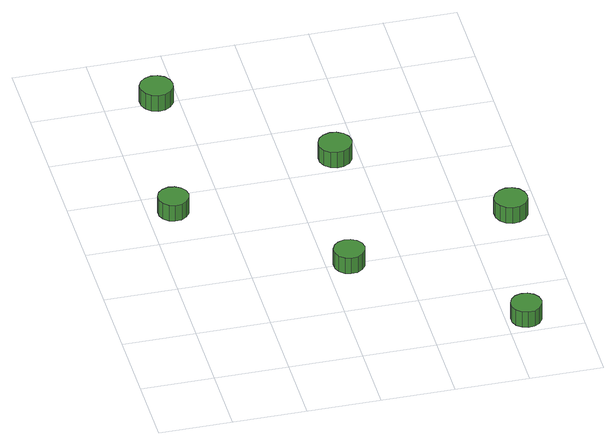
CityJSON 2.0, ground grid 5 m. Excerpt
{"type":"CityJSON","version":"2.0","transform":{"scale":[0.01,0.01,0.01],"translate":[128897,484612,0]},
"CityObjects":{
"tree1":{"type":"SolitaryVegetationObject","attributes":{"function":"something"},"geometry":[{"type":"MultiSurface","lod":"1","boundaries":[[[0,1,2,3,4,5,6,7,8,9,10,11,12,13,14]],[[15,16,17,18,19,20,21,22,23,24,25,26,27,28,29]],[[0,29,28,1]],[[1,28,27,2]],[[2,27,26,3]],[[3,26,25,4]],[[4,25,24,5]],[[5,24,23,6]],[[6,23,22,7]],[[7,22,21,8]],[[8,21,20,9]],[[9,20,19,10]],[[10,19,18,11]],[[11,18,17,12]],[[12,17,16,13]],[[13,16,15,14]],[[14,15,29,0]]]}]},
"tree2":{"type":"SolitaryVegetationObject","attributes":{"function":"something"},"geometry":[{"type":"MultiSurface","lod":"1","boundaries":[[[30,31,32,33,34,35,36,37,38,39,40,41,42,43,44]],[[45,46,47,48,49,50,51,52,53,54,55,56,57,58,59]],[[30,59,58,31]],[[31,58,57,32]],[[32,57,56,33]],[[33,56,55,34]],[[34,55,54,35]],[[35,54,53,36]],[[36,53,52,37]],[[37,52,51,38]],[[38,51,50,39]],[[39,50,49,40]],[[40,49,48,41]],[[41,48,47,42]],[[42,47,46,43]],[[43,46,45,44]],[[44,45,59,30]]]}]},
"tree3":{"type":"SolitaryVegetationObject","attributes":{"function":"something"},"geometry":[{"type":"MultiSurface","lod":"1","boundaries":[[[60,61,62,63,64,65,66,67,68,69,70,71,72,73,74]],[[75,76,77,78,79,80,81,82,83,84,85,86,87,88,89]],[[60,89,88,61]],[[61,88,87,62]],[[62,87,86,63]],[[63,86,85,64]],[[64,85,84,65]],[[65,84,83,66]],[[66,83,82,67]],[[67,82,81,68]],[[68,81,80,69]],[[69,80,79,70]],[[70,79,78,71]],[[71,78,77,72]],[[72,77,76,73]],[[73,76,75,74]],[[74,75,89,60]]]}]},
"tree4":{"type":"SolitaryVegetationObject","attributes":{"function":"something"},"geometry":[{"type":"MultiSurface","lod":"1","boundaries":[[[90,91,92,93,94,95,96,97,98,99,100,101,102,103,104]],[[105,106,107,108,109,110,111,112,113,114,115,116,117,118,119]],[[90,119,118,91]],[[91,118,117,92]],[[92,117,116,93]],[[93,116,115,94]],[[94,115,114,95]],[[95,114,113,96]],[[96,113,112,97]],[[97,112,111,98]],[[98,111,110,99]],[[99,110,109,100]],[[100,109,108,101]],[[101,108,107,102]],[[102,107,106,103]],[[103,106,105,104]],[[104,105,119,90]]]}]},
"tree5":{"type":"SolitaryVegetationObject","attributes":{"function":"something"},"geometry":[{"type":"MultiSurface","lod":"1","boundaries":[[[120,121,122,123,124,125,126,127,128,129,130,131,132,133,134]],[[135,136,137,138,139,140,141,142,143,144,145,146,147,148,149]],[[120,149,148,121]],[[121,148,147,122]],[[122,147,146,123]],[[123,146,145,124]],[[124,145,144,125]],[[125,144,143,126]],[[126,143,142,127]],[[127,142,141,128]],[[128,141,140,129]],[[129,140,139,130]],[[130,139,138,131]],[[131,138,137,132]],[[132,137,136,133]],[[133,136,135,134]],[[134,135,149,120]]]}]},
"tree6":{"type":"SolitaryVegetationObject","attributes":{"function":"something"},"geometry":[{"type":"MultiSurface","lod":"1","boundaries":[[[150,151,152,153,154,155,156,157,158,159,160,161,162,163,164]],[[165,166,167,168,169,170,171,172,173,174,175,176,177,178,179]],[[150,179,178,151]],[[151,178,177,152]],[[152,177,176,153]],[[153,176,175,154]],[[154,175,174,155]],[[155,174,173,156]],[[156,173,172,157]],[[157,172,171,158]],[[158,171,170,159]],[[159,170,169,160]],[[160,169,168,161]],[[161,168,167,162]],[[162,167,166,163]],[[163,166,165,164]],[[164,165,179,150]]]}]}
},
"vertices":[
[277,1830,157],[268,1873,157],[242,1908,157],[204,1930,157],[161,1935,157],[119,1921,157],[86,1892,157],[69,1852,157],[69,1808,157],[86,1768,157],[119,1739,157],[161,1725,157],[204,1730,157],[242,1752,157],[268,1787,157],[268,1787,32],[242,1752,32],[204,1730,32],[161,1725,32],[119,1739,32],[86,1768,32],[69,1808,32],[69,1852,32],[86,1892,32],[119,1921,32],[161,1935,32],[204,1930,32],[242,1908,32],[268,1873,32],[277,1830,32],
[461,3008,174],[451,3054,174],[424,3092,174],[383,3116,174],[336,3121,174],[292,3106,174],[257,3075,174],[238,3032,174],[238,2985,174],[257,2942,174],[292,2911,174],[336,2896,174],[383,2901,174],[424,2925,174],[451,2963,174],[451,2963,49],[424,2925,49],[383,2901,49],[336,2896,49],[292,2911,49],[257,2942,49],[238,2985,49],[238,3032,49],[257,3075,49],[292,3106,49],[336,3121,49],[383,3116,49],[424,3092,49],[451,3054,49],[461,3008,49],
[1254,979,170],[1245,1022,170],[1219,1057,170],[1181,1079,170],[1137,1084,170],[1096,1070,170],[1063,1041,170],[1045,1001,170],[1045,957,170],[1063,917,170],[1096,888,170],[1137,874,170],[1181,879,170],[1219,901,170],[1245,936,170],[1245,936,45],[1219,901,45],[1181,879,45],[1137,874,45],[1096,888,45],[1063,917,45],[1045,957,45],[1045,1001,45],[1063,1041,45],[1096,1070,45],[1137,1084,45],[1181,1079,45],[1219,1057,45],[1245,1022,45],[1254,979,45],
[1451,2135,167],[1442,2181,167],[1414,2219,167],[1373,2243,167],[1327,2248,167],[1282,2233,167],[1247,2202,167],[1228,2159,167],[1228,2112,167],[1247,2069,167],[1282,2038,167],[1327,2023,167],[1373,2028,167],[1414,2051,167],[1442,2089,167],[1442,2089,42],[1414,2051,42],[1373,2028,42],[1327,2023,42],[1282,2038,42],[1247,2069,42],[1228,2112,42],[1228,2159,42],[1247,2202,42],[1282,2233,42],[1327,2248,42],[1373,2243,42],[1414,2219,42],[1442,2181,42],[1451,2135,42],
[2237,128,172],[2228,171,172],[2202,207,172],[2164,229,172],[2121,233,172],[2079,220,172],[2047,190,172],[2029,150,172],[2029,106,172],[2047,66,172],[2079,37,172],[2121,24,172],[2164,28,172],[2202,50,172],[2228,86,172],[2228,86,47],[2202,50,47],[2164,28,47],[2121,24,47],[2079,37,47],[2047,66,47],[2029,106,47],[2029,150,47],[2047,190,47],[2079,220,47],[2121,233,47],[2164,229,47],[2202,207,47],[2228,171,47],[2237,128,47],
[2421,1262,174],[2411,1308,174],[2384,1346,174],[2343,1370,174],[2296,1375,174],[2252,1360,174],[2217,1329,174],[2198,1286,174],[2198,1239,174],[2217,1196,174],[2252,1165,174],[2296,1150,174],[2343,1155,174],[2384,1178,174],[2411,1216,174],[2411,1216,49],[2384,1178,49],[2343,1155,49],[2296,1150,49],[2252,1165,49],[2217,1196,49],[2198,1239,49],[2198,1286,49],[2217,1329,49],[2252,1360,49],[2296,1375,49],[2343,1370,49],[2384,1346,49],[2411,1308,49],[2421,1262,49]
]}
